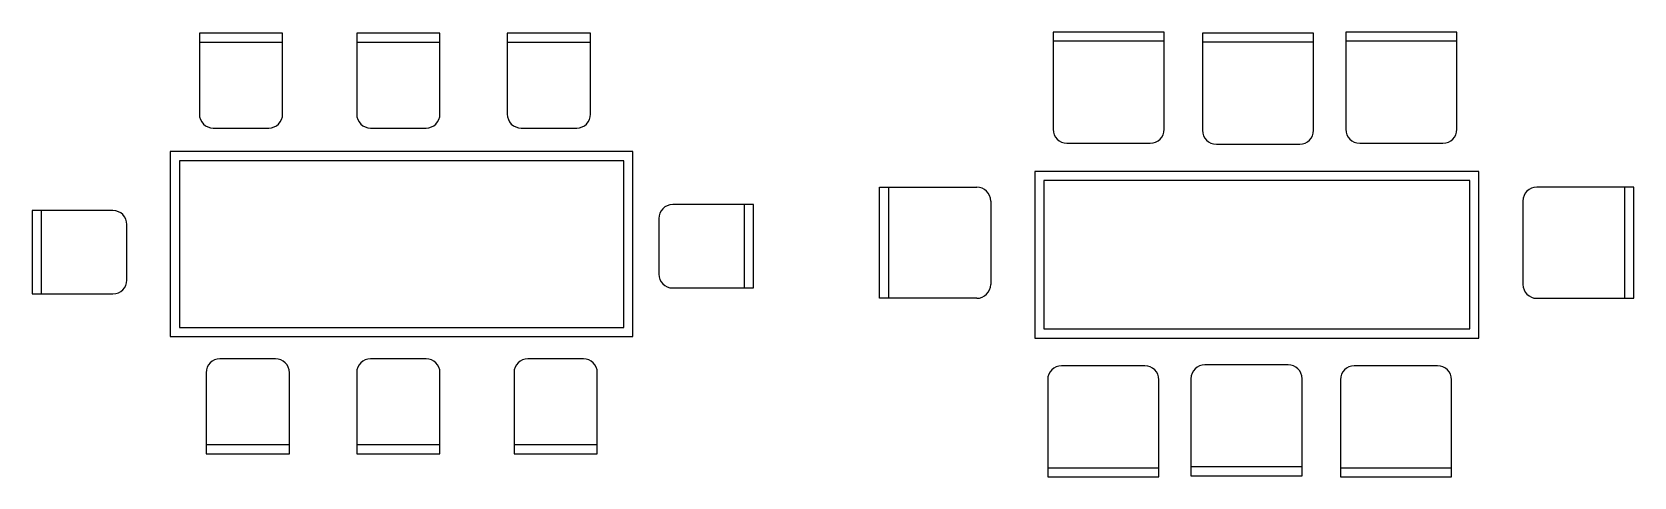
# Model space of a CAD drawing. Header units: inches. Extents: x 20 to 366, y -5 to 91.
import ezdxf

# ---------------------------------------------------------------- set-up
doc = ezdxf.new("R2010")
doc.units = ezdxf.units.IN
doc.header["$MEASUREMENT"] = 0

msp = doc.modelspace()

# ---------------------------------------------------------------- linework, layer by layer
for p, q in [((55.71, 90.44), (55.71, 72.95)), ((73.71, 90.44), (55.71, 90.44)), ((73.71, 72.95), (73.71, 90.44)), ((89.71, 90.44), (89.71, 72.95)), ((107.71, 90.44), (89.71, 90.44)), ((107.71, 72.95), (107.71, 90.44)), ((122.25, 90.44), (122.25, 72.95)), ((140.25, 90.44), (122.25, 90.44)), ((140.25, 72.95), (140.25, 90.44)), ((264.2, 90.69), (240.2, 90.69)), ((240.2, 90.69), (240.2, 69.69)), ((264.2, 69.69), (264.2, 90.69)), ((296.49, 90.47), (272.49, 90.47)), ((272.49, 90.47), (272.49, 69.47)), ((296.49, 69.47), (296.49, 90.47)), ((327.46, 90.69), (303.46, 90.69)), ((303.46, 90.69), (303.46, 69.69)), ((327.46, 69.69), (327.46, 90.69)), ((73.71, 88.44), (55.71, 88.44)), ((107.71, 88.44), (89.71, 88.44)), ((140.25, 88.44), (122.25, 88.44)), ((264.2, 88.69), (240.2, 88.69)), ((296.49, 88.47), (272.49, 88.47)), ((327.46, 88.69), (303.46, 88.69)), ((58.71, 69.95), (70.71, 69.95)), ((92.71, 69.95), (104.71, 69.95)), ((125.25, 69.95), (137.25, 69.95)), ((243.2, 66.69), (261.2, 66.69)), ((275.49, 66.47), (293.49, 66.47)), ((306.46, 66.69), (324.46, 66.69)), ((202.72, 33.19), (202.72, 57.19)), ((202.72, 57.19), (223.72, 57.19)), ((204.72, 33.19), (204.72, 57.19)), ((365.73, 57.19), (344.73, 57.19)), ((363.73, 33.19), (363.73, 57.19)), ((365.73, 33.19), (365.73, 57.19)), ((37.05, 52.13), (19.56, 52.13)), ((19.56, 52.13), (19.56, 34.13)), ((21.56, 52.13), (21.56, 34.13)), ((175.49, 53.42), (158, 53.42)), ((173.49, 35.42), (173.49, 53.42)), ((175.49, 35.42), (175.49, 53.42)), ((226.72, 54.19), (226.72, 36.19)), ((341.73, 54.19), (341.73, 36.19)), ((40.05, 37.13), (40.05, 49.13)), ((155, 50.42), (155, 38.42)), ((158, 35.42), (175.49, 35.42)), ((19.56, 34.13), (37.05, 34.13)), ((223.72, 33.19), (202.72, 33.19)), ((344.73, 33.19), (365.73, 33.19)), ((72.17, 20.12), (60.17, 20.12)), ((104.71, 20.12), (92.71, 20.12)), ((138.71, 20.12), (126.71, 20.12)), ((260.04, 18.61), (242.04, 18.61)), ((291, 18.83), (273, 18.83)), ((323.29, 18.61), (305.29, 18.61)), ((57.17, 17.12), (57.17, -0.38)), ((75.17, -0.38), (75.17, 17.12)), ((89.71, 17.12), (89.71, -0.38)), ((107.71, -0.38), (107.71, 17.12)), ((123.71, 17.12), (123.71, -0.38)), ((141.71, -0.38), (141.71, 17.12)), ((239.04, 15.61), (239.04, -5.39)), ((263.04, -5.39), (263.04, 15.61)), ((270, 15.83), (270, -5.17)), ((294, -5.17), (294, 15.83)), ((302.29, 15.61), (302.29, -5.39)), ((326.29, -5.39), (326.29, 15.61)), ((57.17, 1.62), (75.17, 1.62)), ((89.71, 1.62), (107.71, 1.62)), ((123.71, 1.62), (141.71, 1.62)), ((57.17, -0.38), (75.17, -0.38)), ((89.71, -0.38), (107.71, -0.38)), ((123.71, -0.38), (141.71, -0.38)), ((239.04, -3.39), (263.04, -3.39)), ((270, -3.17), (294, -3.17)), ((302.29, -3.39), (326.29, -3.39)), ((239.04, -5.39), (263.04, -5.39)), ((270, -5.17), (294, -5.17)), ((302.29, -5.39), (326.29, -5.39))]:
    msp.add_line(p, q)
for points in [[(49.41, 24.91), (149.41, 24.91), (149.41, 64.91), (49.41, 64.91)], [(51.41, 26.91), (147.41, 26.91), (147.41, 62.91), (51.41, 62.91)], [(332.23, 60.6), (236.23, 60.6), (236.23, 24.6), (332.23, 24.6)], [(330.23, 58.6), (238.23, 58.6), (238.23, 26.6), (330.23, 26.6)]]:
    msp.add_lwpolyline(points, close=True)
for centre, start, end in [((58.71, 72.95), 180, 270), ((70.71, 72.95), 270, 0), ((92.71, 72.95), 180, 270), ((104.71, 72.95), 270, 0), ((125.25, 72.95), 180, 270), ((137.25, 72.95), 270, 0), ((243.2, 69.69), 180, 270), ((261.2, 69.69), 270, 0), ((275.49, 69.47), 180, 270), ((293.49, 69.47), 270, 0), ((306.46, 69.69), 180, 270), ((324.46, 69.69), 270, 0), ((223.72, 54.19), 0, 90), ((344.73, 54.19), 90, 180), ((37.05, 49.13), 0, 90), ((158, 50.42), 90, 180), ((158, 38.42), 180, 270), ((37.05, 37.13), 270, 0), ((223.72, 36.19), 270, 0), ((344.73, 36.19), 180, 270), ((60.17, 17.12), 90, 180), ((72.17, 17.12), 0, 90), ((92.71, 17.12), 90, 180), ((104.71, 17.12), 0, 90), ((126.71, 17.12), 90, 180), ((138.71, 17.12), 0, 90), ((242.04, 15.61), 90, 180), ((260.04, 15.61), 0, 90), ((273, 15.83), 90, 180), ((291, 15.83), 0, 90), ((305.29, 15.61), 90, 180), ((323.29, 15.61), 0, 90)]:
    msp.add_arc(centre, 3, start, end)

doc.saveas('drawing.dxf')
